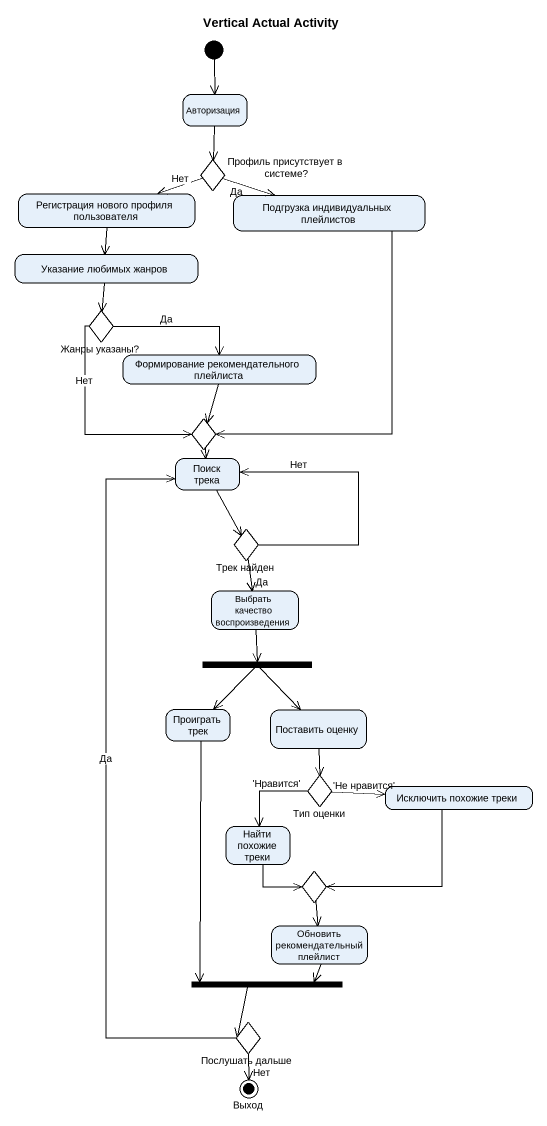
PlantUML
@startuml
title Vertical Actual Activity
hide empty description
state Авторизация
state "Профиль присутствует в системе?" as Профиль_присутствует_в <<choice>>
state "Регистрация нового профиля пользователя" as Регистрация_нового_профиля
state "Подгрузка индивидуальных плейлистов" as Подгрузка_индивидуальных
state "Указание любимых жанров" as Указание_любимых_жанров
state "Жанры указаны?" as Жанры_указаны <<choice>>
state "Формирование рекомендательного плейлиста" as Формирование
state choice1 <<choice>>
state "Поиск трека" as Поиск_трека
state "Трек найден" as Трек_найден <<choice>>
state "Выбрать качество воспроизведения" as Выбрать_качество
state fork1 <<fork>>
state "Проиграть трек" as Проиграть_трек
state "Поставить оценку" as Поставить_оценку
state "Тип оценки" as Тип_оценки <<choice>>
state "Исключить похожие треки" as Исключить_похожие_треки
state "Найти похожие треки" as Найти_похожие_треки
state choice2 <<choice>>
state "Обновить рекомендательный плейлист" as Обновить_рекомендательный
state fork2 <<join>>
state "Послушать дальше" as Послушать_дальше <<choice>>
state Выход <<end>>
[*] --> Авторизация
Авторизация --> Профиль_присутствует_в
Профиль_присутствует_в -left-> Регистрация_нового_профиля : Нет
Профиль_присутствует_в -right-> Подгрузка_индивидуальных : Да
Регистрация_нового_профиля --> Указание_любимых_жанров
Подгрузка_индивидуальных --> choice1
Указание_любимых_жанров --> Жанры_указаны
Жанры_указаны -right-> Формирование : Да
Жанры_указаны --> choice1 : Нет
Формирование --> choice1
choice1 --> Поиск_трека
Поиск_трека --> Трек_найден
Трек_найден -up-> Поиск_трека : Нет
Трек_найден --> Выбрать_качество : Да
Выбрать_качество --> fork1
fork1 --> Проиграть_трек
fork1 --> Поставить_оценку
Проиграть_трек --> fork2
Поставить_оценку --> Тип_оценки
Тип_оценки -right-> Исключить_похожие_треки : 'Не нравится'
Тип_оценки --> Найти_похожие_треки : 'Нравится'
Исключить_похожие_треки --> choice2
Найти_похожие_треки --> choice2
choice2 --> Обновить_рекомендательный
Обновить_рекомендательный --> fork2
fork2 --> Послушать_дальше
Послушать_дальше -up-> Поиск_трека : Да
Послушать_дальше --> Выход : Нет
@enduml
